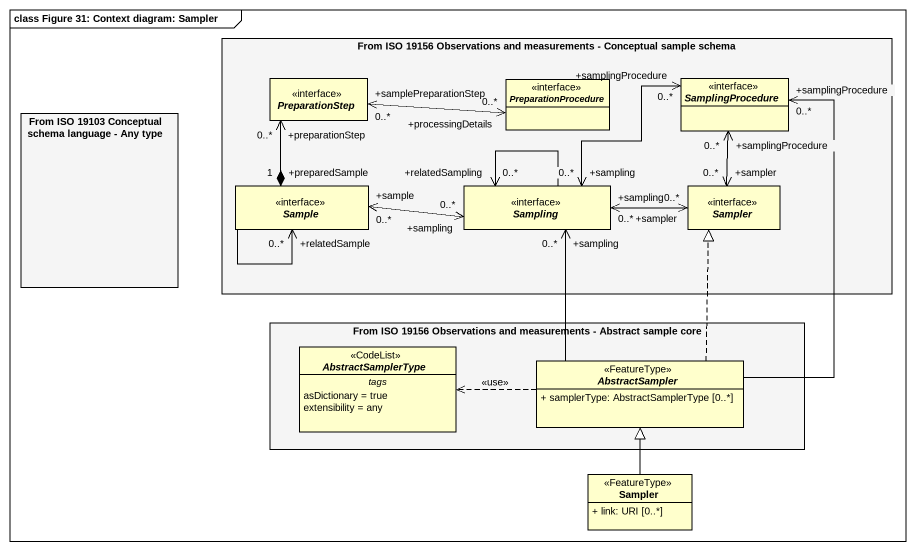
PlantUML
@startuml
mainframe class Figure 31: Context diagram: Sampler
allowmixing
hide circle
hide empty members
skinparam classAttributeIconSize 0
rectangle "From ISO 19156 Observations and measurements - Conceptual sample schema" as From_ISO_19156_Observations #F5F5F5 {
  interface PreparationStep
  interface PreparationProcedure
  interface SamplingProcedure
  interface Sample
  interface Sampling
  interface Sampler
}
rectangle "From ISO 19103 Conceptual schema language - Any type" as From_ISO_19103_Conceptual #F5F5F5
rectangle "From ISO 19156 Observations and measurements - Abstract sample core" as From_ISO_19156_Observations_2 #F5F5F5 {
  abstract class AbstractSamplerType <<CodeList>> {
    -- tags --
    asDictionary = true
    extensibility = any
  }
  abstract class AbstractSampler <<FeatureType>> {
    + samplerType: AbstractSamplerType [0..*]
  }
}
class "Sampler" as Sampler_2 <<FeatureType>> {
  + link: URI [0..*]
}
PreparationStep "+samplePreparationStep\n0..*" <-right-> "+processingDetails\n0..*" PreparationProcedure
Sample "+preparedSample\n1" *-up-> "+preparationStep\n0..*" PreparationStep
Sample --> "+relatedSample\n0..*" Sample
Sample "+sample\n0..*" <-right-> "+sampling\n0..*" Sampling
Sampling "+sampling\n0..*" <-right-> "+samplingProcedure\n0..*" SamplingProcedure
Sampling --> "+relatedSampling\n0..*" Sampling
Sampling "+sampling\n0..*" <-right-> "+sampler\n0..*" Sampler
Sampler "+sampler\n0..*" <-up-> "+samplingProcedure\n0..*" SamplingProcedure
AbstractSampler -up-> "+samplingProcedure\n0..*" SamplingProcedure
AbstractSampler -up-> "+sampling\n0..*" Sampling
AbstractSampler .up.|> Sampler
AbstractSampler .left.> AbstractSamplerType : <<use>>
Sampler_2 -up-|> AbstractSampler
@enduml
